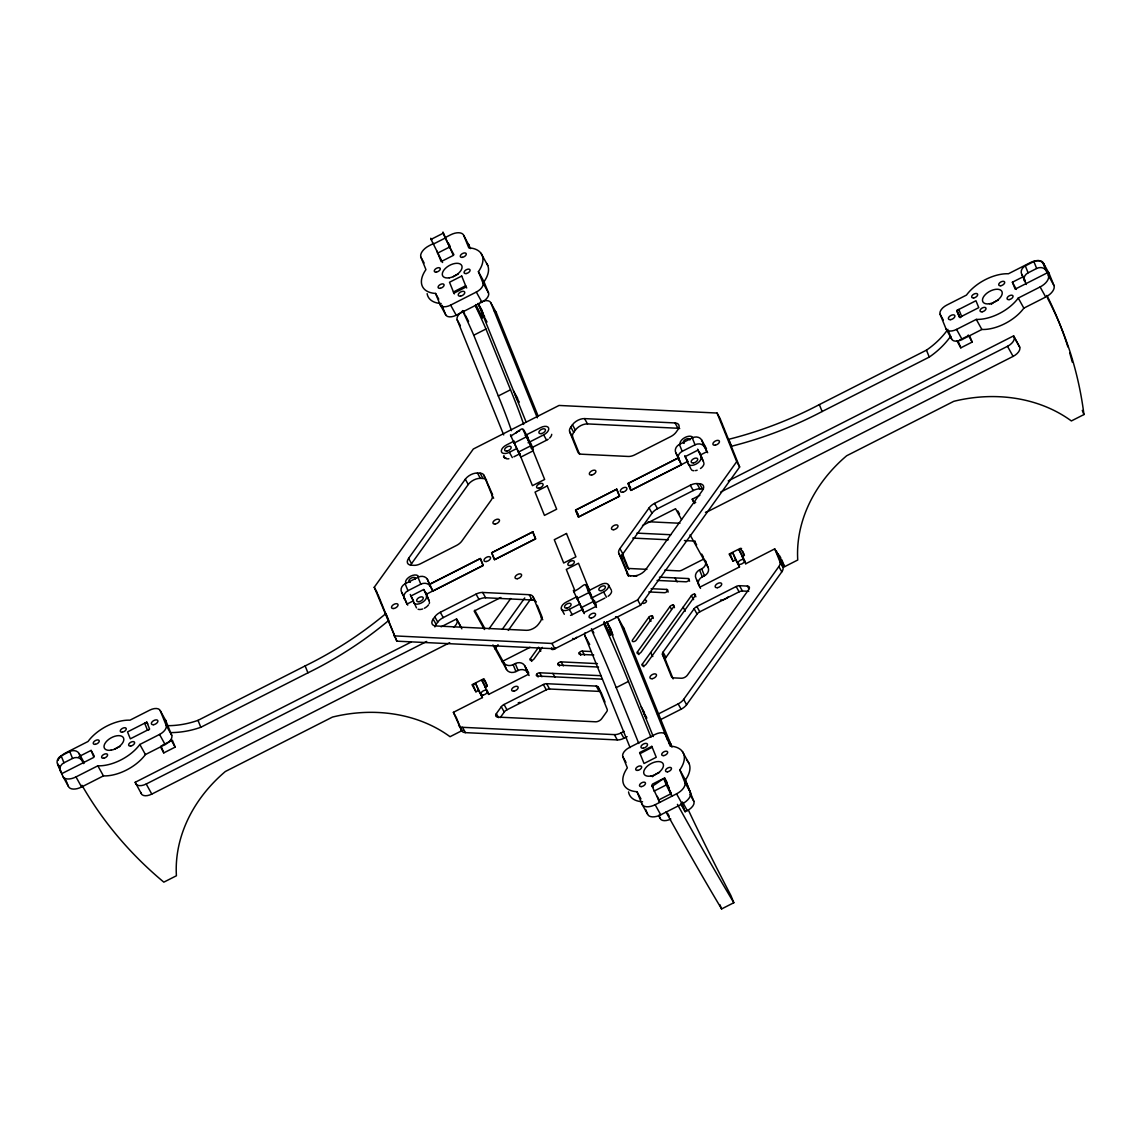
<?xml version="1.0" encoding="UTF-8"?>
<svg xmlns="http://www.w3.org/2000/svg" width="1141" height="1141" viewBox="0 0 1141 1141"><rect width="100%" height="100%" fill="white"/><g stroke="black" fill="none" stroke-linecap="round" stroke-linejoin="round"><path stroke-width="1.5" d="M374.248 587.258L473.33 449.012L559.033 405.454L717.061 413.042L720 418.362L739.653 466.969L640.572 605.215L554.868 648.758L396.84 641.171L374.248 587.258L377.2 592.564M483.969 475.326L492.17 495.608A9.627 5.22 -29 0 1 491.044 500.329L461.891 541.005A9.627 5.22 -29 0 1 456.4 545.512L420.658 563.683A9.627 5.22 -29 0 1 414.012 565.337L411.388 565.209A9.627 5.22 -29 0 1 408.606 558.334L465.314 479.206A9.627 5.22 -29 0 1 477.437 473.044L480.061 473.173A9.627 5.22 -29 0 1 483.969 475.326L492.584 494.681M410.589 565.337A9.627 5.22 -29 0 1 411.544 563.64L468.252 484.511A9.627 5.22 -29 0 1 480.375 478.35L483.014 478.478A9.627 5.22 -29 0 1 486.579 480.047M533.089 596.857L541.29 617.138A9.627 5.22 -29 0 1 540.164 621.845L538.509 624.156A9.627 5.22 -29 0 1 526.4 630.317L435.948 625.967A9.627 5.22 -29 0 1 433.166 619.092L434.821 616.796A9.627 5.22 -29 0 1 440.298 612.289L476.054 594.119A9.627 5.22 -29 0 1 482.686 592.464L529.196 594.689A9.627 5.22 -29 0 1 533.089 596.857L536.028 602.163M675.016 422.94A9.627 5.22 -29 0 1 677.797 429.815L676.142 432.125A9.627 5.22 -29 0 1 670.651 436.632L634.909 454.788A9.627 5.22 -29 0 1 628.263 456.457L581.767 454.218A9.627 5.22 -29 0 1 577.859 452.05L569.673 431.783A9.627 5.22 -29 0 1 570.785 427.062L572.44 424.766A9.627 5.22 -29 0 1 584.563 418.604L675.016 422.94L677.954 428.26A9.627 5.22 -29 0 1 679.722 428.574M434.892 626.922A9.627 5.22 -29 0 1 436.104 624.398L437.759 622.102A9.627 5.22 -29 0 1 443.25 617.595L478.992 599.424A9.627 5.22 -29 0 1 485.624 597.77L532.134 600.009A9.627 5.22 -29 0 1 535.7 601.564M579.542 454.246L572.611 437.089A9.627 5.22 -29 0 1 573.738 432.368L575.378 430.071A9.627 5.22 -29 0 1 587.501 423.91L677.954 428.26M489.033 628.819L510.769 598.483M502.268 629.361L524.774 597.955M494.98 648.944L498.046 644.665M508.273 630.388L530.779 598.982M542.332 647.375L534.074 658.899A2.41 1.298 -29 0 1 531.036 660.439A2.41 1.298 -29 0 1 530.351 658.714L538.609 647.204L540.805 651.183M598.198 687.153L607.212 709.445A4.821 2.61 -29 0 1 606.641 711.799L601.692 718.716A4.821 2.61 -29 0 1 595.631 721.797L497.733 717.09A4.821 2.61 -29 0 1 496.335 713.653L501.298 706.75A4.821 2.61 -29 0 1 504.037 704.496L543.344 684.529A4.821 2.61 -29 0 1 546.653 683.701L596.244 686.083A4.821 2.61 -29 0 1 598.198 687.153L600.408 691.132M628.463 576.234L618.793 553.299A9.627 5.22 -29 0 1 619.92 548.593L649.072 507.916A9.627 5.22 -29 0 1 654.549 503.409L690.305 485.239A9.627 5.22 -29 0 1 696.937 483.584L699.576 483.713L702.514 489.018A9.627 5.22 -29 0 1 703.455 489.118M500.271 717.589L504.236 712.055A4.821 2.61 -29 0 1 506.975 709.802L546.282 689.834A4.821 2.61 -29 0 1 549.591 689.007L599.182 691.389A4.821 2.61 -29 0 1 600.736 691.917M628.677 575.777L621.731 558.619A9.627 5.22 -29 0 1 622.858 553.898L652.01 513.222A9.627 5.22 -29 0 1 657.501 508.715L693.243 490.544A9.627 5.22 -29 0 1 699.889 488.89L702.514 489.018M393.902 635.865L551.93 643.453L637.634 599.895L736.701 461.663L717.061 413.042M648.758 617.338L632.57 639.916A2.41 1.298 -29 0 0 633.269 641.627A2.41 1.298 -29 0 0 636.307 640.087L652.481 617.509A2.41 1.298 -29 0 0 651.782 615.798A2.41 1.298 -29 0 0 648.758 617.338L650.969 621.317M673.005 605.015A2.41 1.298 -29 0 1 673.689 606.741L641.171 652.124A2.41 1.298 -29 0 1 638.133 653.665A2.41 1.298 -29 0 1 637.434 651.939L669.967 606.556A2.41 1.298 -29 0 1 673.005 605.015L674.474 607.668M694.427 594.133A2.41 1.298 -29 0 1 695.111 595.844L646.077 664.276A2.41 1.298 -29 0 1 643.053 665.816A2.41 1.298 -29 0 1 642.354 664.091L691.389 595.673A2.41 1.298 -29 0 1 694.427 594.133L695.896 596.786M747.384 586.075A4.821 2.61 -29 0 1 748.767 589.512L687.395 675.158A4.821 2.61 -29 0 1 681.334 678.239L673.432 677.868A4.821 2.61 -29 0 1 671.479 676.784L662.465 654.492A4.821 2.61 -29 0 1 663.035 652.139L694.127 608.752A4.821 2.61 -29 0 1 696.866 606.499L736.159 586.531A4.821 2.61 -29 0 1 739.482 585.704L747.384 586.075L748.853 588.742M673.133 678.909L665.417 659.798A4.821 2.61 -29 0 1 665.973 657.444L697.065 614.058A4.821 2.61 -29 0 1 699.804 611.804L739.111 591.837A4.821 2.61 -29 0 1 742.42 591.009L748.753 591.309M657.516 714.394L678.168 703.897A9.627 5.22 -29 0 0 683.644 699.39L778.861 566.549A9.627 5.22 -29 0 0 779.973 561.843L774.739 548.864L745.743 563.754L739.011 549.748L741.593 548.436M660.454 719.7L681.106 709.203A9.627 5.22 -29 0 0 686.597 704.71L781.799 571.855A9.627 5.22 -29 0 0 782.926 567.148L776.365 550.932M442.58 262.501L431.041 239.396L443.25 233.192L442.965 232.065L453.362 255.384L441.153 261.589L436.86 250.949M433.765 243.361L429.187 245.7A12.038 6.518 -29 0 0 420.929 257.224L425.935 269.618A33.702 18.256 -29 0 0 435.562 293.437L440.084 304.618L445.675 314.702A9.627 5.22 -29 0 0 456.215 315.216L481.916 302.137A9.627 5.22 -29 0 0 488.519 292.923L483.998 281.741L478.407 271.658A33.702 18.256 -29 0 0 468.78 247.839L463.774 235.445A12.038 6.518 -29 0 0 450.609 234.818L446.017 237.143M433.01 244.26L445.218 238.055L443.25 233.192M437.431 253.216L449.64 247.012L453.933 254.743M440.084 304.618A9.627 5.22 -29 0 0 450.624 305.118L476.325 292.053A9.627 5.22 -29 0 0 482.928 282.84L478.407 271.658M511.439 430.656A343.056 19.112 63.1 0 0 498.317 395.97L473.757 335.212L485.966 329.007A78.914 4.393 63.1 0 0 475.783 306.658M498.317 395.97L510.526 389.766L485.966 329.007M523.034 429.758L533.089 450.866L520.881 457.07L510.826 435.962C525.088 427.732 520.938 424.923 527.755 437.288M514.22 441.039L506.433 445.004A7.217 3.908 -29 0 0 501.47 451.907A7.217 3.908 -29 0 0 509.371 452.292L517.158 448.327M525.131 435.491L540.706 427.575A7.217 3.908 -29 0 1 548.607 427.961A7.217 3.908 -29 0 1 543.658 434.864L528.069 442.794M513.764 443.25L525.972 437.046M518.185 452.207L530.394 446.003M513.878 456.814L520.111 453.633M531.021 448.099L546.596 440.184A7.217 3.908 -29 0 0 548.208 439.214M78.857 756.64L91.095 750.407L93.904 757.339L61.757 773.669L57.692 764.441A7.217 6.062 -22 0 1 61.172 755.87L69.744 751.52A7.217 6.062 -22 0 1 79.114 753.559L84.263 762.844M1026.344 284.494L1021.823 274.482A7.217 6.062 -22 0 1 1025.303 265.896L1033.874 261.546A7.217 6.062 -22 0 1 1043.245 263.585L1044.528 265.896M407.722 605.144L401.661 592.35A7.217 6.062 -22 0 1 405.155 583.778L418.005 577.246A7.217 6.062 -22 0 1 427.376 579.286L432.881 591.081L483.285 565.465L480.489 558.534L430.071 584.163M675.914 452.991L678.61 457.855L628.192 483.47L630.987 490.402L681.405 464.786L675.914 452.991A7.217 6.062 -22 0 1 679.394 444.42L692.245 437.887A7.217 6.062 -22 0 1 701.615 439.927L706.493 448.727M60.487 771.373A7.217 6.062 -22 0 1 63.967 762.801L72.539 758.437A7.217 6.062 -22 0 1 81.91 760.477L83.635 763.586M1024.618 281.399A7.217 6.062 -22 0 1 1028.112 272.827L1036.67 268.477A7.217 6.062 -22 0 1 1046.04 270.517L1047.324 272.813L1015.19 289.144L1012.381 282.226L1023.092 276.778M956.671 310.537L975.954 300.725L978.764 307.656L959.481 317.455L956.671 310.537L959.082 314.859M404.47 599.282A7.217 6.062 -22 0 1 407.95 590.71L420.801 584.178A7.217 6.062 -22 0 1 430.171 586.217L432.881 591.081M678.71 459.909A7.217 6.062 -22 0 1 682.19 451.337L695.054 444.805A7.217 6.062 -22 0 1 704.425 446.844L707.677 452.72M429.472 584.32L480.233 558.519L483.028 565.451L425.935 594.461M678.681 457.669L627.935 483.456L630.731 490.388L687.823 461.378M413.242 600.908L406.895 604.131L404.099 597.214M700.517 454.931L706.85 451.708L704.054 444.776M59.503 767.009L57.906 764.128L62.812 776.279A12.038 6.518 -29 0 0 75.991 776.921L97.841 765.811A33.702 18.256 -29 0 0 139.83 744.474L159.54 734.447A9.627 5.22 -29 0 0 166.144 725.234L160.253 710.658A9.627 5.22 -29 0 0 149.728 710.144L130.003 720.171A33.702 18.256 -29 0 0 88.014 741.507L66.164 752.618A12.038 6.518 -29 0 0 59.303 758.237M946.032 328.908A9.627 5.22 -29 0 0 956.557 329.407L976.282 319.394A33.702 18.256 -29 0 0 1018.257 298.058L1040.121 286.947A12.038 6.518 -29 0 0 1048.379 275.423L1043.459 263.271A12.038 6.518 -29 0 0 1030.294 262.644L1008.444 273.754A33.702 18.256 -29 0 0 966.456 295.091L946.745 305.103A9.627 5.22 -29 0 0 940.127 314.331L946.032 328.908L951.623 338.991A9.627 5.22 -29 0 0 962.148 339.505L981.873 329.478A33.702 18.256 -29 0 0 1023.848 308.141L1045.712 297.031A12.038 6.518 -29 0 0 1053.97 285.521L1049.064 273.369L1043.459 263.271M167.984 725.69A78.914 66.178 -22 0 0 198.006 720.356L305.132 665.916A343.056 287.732 -22 0 0 385.929 613.516L388.724 620.433A343.056 287.732 -22 0 1 307.942 672.833L200.816 727.273A78.914 66.178 -22 0 1 170.779 732.608M950.71 336.253A78.914 66.178 -22 0 1 929.273 357.076L822.133 411.516A343.056 287.732 -22 0 1 731.538 446.231L728.728 439.299A343.056 287.732 -22 0 0 819.338 404.599L926.463 350.159A78.914 66.178 -22 0 0 947.914 329.335M162.407 745.244L172.348 740.195L175.143 747.127L163.791 752.889L160.653 747.227M959.424 340.203L967.953 335.882M62.812 776.279L68.403 786.377A12.038 6.518 -29 0 0 81.582 787.005L103.432 775.894A33.702 18.256 -29 0 0 145.42 754.558L165.131 744.545A9.627 5.22 -29 0 0 171.735 735.317L165.844 720.741L160.253 710.658M956.885 340.774L960.808 347.848L972.161 342.086L969.921 336.538M426.691 641.47L146.219 784.01A9.627 5.22 -29 0 1 135.679 783.496L135.194 782.284L411.131 642.055M441.111 626.823L456.571 618.964L461.363 627.607M695.696 502.468A9.627 5.22 -29 0 1 692.73 500.414L692.245 499.188L699.889 495.308M728.215 480.917L1013.622 335.868L1019.712 347.178A9.627 5.22 -29 0 1 1013.094 356.391L708.861 510.997A9.627 5.22 -29 0 1 705.438 512.295M500.885 597.456L474.143 611.048L484.383 629.518M642.511 525.488L675.543 508.701L681.519 519.469M720.698 492.056L1007.503 346.308A9.627 5.22 -29 0 0 1014.107 337.08L1013.622 335.868M135.194 782.284L141.27 793.594A9.627 5.22 -29 0 0 151.81 794.093L449.711 642.697M584.306 613.63L573.695 591.523C584.149 586.859 585.148 579.072 589.398 590.624M577.246 596.515L566.335 602.063A7.217 3.908 -29 0 0 561.386 608.966L564.324 614.286M588.157 590.981L600.622 584.634A7.217 3.908 -29 0 1 608.524 585.019L611.462 590.325M576.647 598.811L588.856 592.607L585.904 585.304M561.386 608.966A7.217 3.908 -29 0 0 569.288 609.351L580.198 603.803M591.095 598.269L603.56 591.937A7.217 3.908 -29 0 0 608.524 585.019M581.054 607.768L593.277 601.549L596.529 607.426M570.514 615.384A7.217 3.908 -29 0 0 572.226 614.657L583.137 609.123M594.047 603.575L604.944 598.027M501.883 661.652L528.597 648.059A4.821 2.61 -29 0 0 529.923 647.232M704.14 558.862L682.133 570.044A4.821 2.61 -29 0 1 678.809 570.871L664.647 570.186M475.697 683.559L473.13 684.871L475.925 691.788L478.507 690.49L475.697 683.559L482.429 697.565L453.391 712.326L461.535 730.468A9.627 5.22 -29 0 0 465.442 732.636L617.295 739.924A9.627 5.22 -29 0 0 623.927 738.27L627.108 736.658M525.63 667.371L528.426 674.302L488.633 694.413L481.916 680.407L484.483 679.095M732.807 552.9L730.24 554.212L733.035 561.144L735.603 559.832L732.807 552.9L739.525 566.906L699.832 587.201L697.037 580.27M494.381 645.678L503.766 662.607A7.217 6.062 -22 0 0 513.136 664.647L515.276 663.563A7.217 6.062 -22 0 1 524.646 665.602L528.782 673.062M700.503 588.399L696.053 578.501A7.217 6.062 -22 0 1 699.533 569.93L701.686 568.831A7.217 6.062 -22 0 0 705.78 563.354M484.711 687.324L487.293 686.026L485.039 680.478M492.912 644.907L506.561 669.539A7.217 6.062 -22 0 0 515.932 671.578L518.085 670.494A7.217 6.062 -22 0 1 527.456 672.534L529.096 675.515M698.848 585.419A7.217 6.062 -22 0 1 702.343 576.847L704.482 575.763A7.217 6.062 -22 0 0 707.962 567.191L705.167 560.26M741.821 556.68L744.388 555.367L742.705 551.217M463.203 730.012L450.039 736.701A141.37 118.578 -22 0 0 332.459 717.076L225.333 771.516A141.37 118.578 -22 0 0 176.413 875.76L163.833 882.15A485.595 407.28 -22 0 1 81.952 785.265M774.768 548.992L784.58 566.692L797.744 560.003A141.37 118.578 -22 0 1 846.665 455.758L953.79 401.318A141.37 118.578 -22 0 1 1071.37 420.943L1083.95 414.554A485.595 407.28 -22 0 0 1047.524 298.129M638.789 743.476L616.211 687.638L628.434 681.434A343.056 19.112 63.1 0 0 603.874 623.97M458.596 725.163A9.627 5.22 -29 0 0 462.504 727.316L614.357 734.619A9.627 5.22 -29 0 0 620.989 732.95L624.17 731.338M652.395 784.152L664.604 777.948L667 782.27M657.302 796.304L659.755 802.38L652.096 786.263C666.615 777.663 662.151 775.438 669.211 787.918M654.064 791.127L666.273 784.922L664.319 780.059M658.485 800.083L670.694 793.879L671.963 796.176L664.604 777.948M641.984 804.091A12.038 6.518 -29 0 0 655.148 804.719L676.57 793.836A12.038 6.518 -29 0 0 684.828 782.312L679.822 769.918A33.702 18.256 -29 0 0 670.195 746.1L665.674 734.918A9.627 5.22 -29 0 0 655.134 734.419L629.433 747.483A9.627 5.22 -29 0 0 622.829 756.697L627.35 767.879A33.702 18.256 -29 0 0 636.978 791.697L641.984 804.091L647.575 814.175A12.038 6.518 -29 0 0 660.739 814.817L682.161 803.92A12.038 6.518 -29 0 0 690.419 792.396L685.413 780.002L679.822 769.918M681.148 804.505L685.142 811.722L687.281 810.623A9.627 5.22 -29 0 0 693.885 801.41L685.256 780.045M665.973 811.964A485.595 27.056 63.1 0 0 721.611 908.935L733.82 902.731L730.939 895.599A141.37 7.873 63.1 0 1 688.665 810.68M648.188 521.737L679.979 523.263M636.949 533.118L670.78 534.73M632.77 538.081L668.369 539.793M684.4 540.563L695.083 541.076M646.933 569.345L629.219 568.489A4.821 2.61 -29 0 1 627.265 567.405L622.116 554.669M629.989 575.749L636.906 576.077M659.384 577.161L688.123 578.544L689.592 581.197M657.059 580.412L685.784 581.796A2.41 1.298 -29 0 0 688.822 580.256A2.41 1.298 -29 0 0 688.123 578.544M651.126 588.685L666.701 589.426L668.17 592.079M648.801 591.937L664.362 592.692A2.41 1.298 -29 0 0 667.385 591.152A2.41 1.298 -29 0 0 666.701 589.426M593.748 655.02L579.985 654.364A2.41 1.298 -29 0 1 579.286 652.638A2.41 1.298 -29 0 1 582.309 651.097L590.91 651.511M598.54 667.043L558.762 665.146A2.41 1.298 -29 0 1 558.077 663.42A2.41 1.298 -29 0 1 561.101 661.88L597.428 663.62M602.391 679.152L537.34 676.028A2.41 1.298 -29 0 1 536.655 674.302A2.41 1.298 -29 0 1 539.679 672.776L601.264 675.729M640.172 753.602L652.21 747.241M431.797 239.81L430.756 238.269L431.041 239.396M511.582 436.375L510.469 434.849L510.826 435.962M574.451 591.922L573.41 590.396L573.695 591.523M653.194 787.261L651.811 785.136L652.096 786.263M1048.379 275.423L1053.97 285.521M1040.121 286.947L1045.712 297.031M1021.823 274.482L1025.26 280.672M1012.381 282.226L1016.374 289.429M1018.257 298.058L1023.848 308.141M1014.107 337.08L1019.712 347.178M1007.503 346.308L1013.094 356.391M976.282 319.394L981.873 329.478M968.238 334.998L972.161 342.086M956.557 329.407L962.148 339.505M940.127 314.331L943.322 320.093M736.701 461.663L739.653 466.969M779.332 555.339L780.957 558.291M779.973 561.843L782.926 567.148M778.861 566.549L781.799 571.855M701.43 456.314L697.992 450.11L685.142 456.642L687.709 461.292M697.607 449.155L703.826 462.561M744.388 555.367L740.466 548.293L729.113 554.055L733.035 561.144M739.011 549.748L742.163 555.41M684.743 455.687L690.961 469.094M696.937 483.584L699.889 488.89M735.603 559.832L739.525 566.906M690.305 485.239L693.243 490.544M692.245 499.188L694.641 503.523M739.482 585.704L742.42 591.009M736.159 586.531L739.111 591.837M677.868 511.011L679.565 514.092M694.926 541.79L696.638 544.87M701.758 554.098L703.455 557.179M690.048 534.858L707.962 567.191M654.549 503.409L657.501 508.715M649.072 507.916L652.01 513.222M691.389 595.673L693.6 599.653M696.866 606.499L699.804 611.804M629.048 485.011L630.731 488.063M694.127 608.752L697.065 614.058M674.959 577.902L677.155 581.896M584.563 418.604L587.501 423.91M683.131 607.183L685.342 611.177M481.031 253.331L487.763 265.482M572.44 424.766L575.378 430.071M570.785 427.062L573.738 432.368M669.967 606.556L671.436 609.208M463.774 235.445L470.62 248.624M569.673 431.783L572.611 437.089M482.928 282.84L488.519 292.923M482.572 301.324A9.627 5.22 -29 0 1 490.815 302.793L496.406 312.876L538.267 416.408M619.92 548.593L622.858 553.898M476.325 292.053L481.916 302.137M448.456 243.233L450.053 246.114M618.793 553.299L621.731 558.619M651.782 615.798L653.265 618.451M482.144 310.58L478.15 303.363L526.186 422.213M479.149 305.859L483.285 313.319M480.603 309.439L484.597 316.656M482.044 313.033L487.007 321.976M475.483 305.303L482.358 318.082L475.826 304.576L476.41 306.03M637.634 599.895L640.572 605.215M543.658 434.864L546.596 440.184M663.035 652.139L665.973 657.444M662.465 654.492L665.417 659.798M513.536 390.935L517.672 398.38M514.99 394.515L518.984 401.718M516.431 398.095L518.913 402.573M683.644 699.39L686.597 704.71M576.519 511.468L578.016 514.163M576.234 511.439L577.717 514.092M463.275 311.507L464.843 314.346M468.566 321.462L465.628 315.757M650.612 652.581L652.809 656.56M678.168 703.897L681.106 709.203M528.554 439.713L525.972 435.063L532.348 448.556M450.624 305.118L456.215 315.216M463.788 310.666A9.627 5.22 -29 0 0 457.184 319.879L460.379 325.641M420.929 257.224L424.124 262.986M637.434 651.939L638.917 654.592M603.56 591.937L606.513 597.242M615.584 616.696A9.627 5.22 -29 0 1 618.55 618.75L624.141 628.848L671.963 747.17M642.354 664.091L643.824 666.758M435.562 293.437L438.757 299.199M516.702 448.556L520.139 454.76M682.446 751.591L689.164 763.743M611.005 629.29L606.869 621.831L653.251 736.558M608.324 625.411L612.318 632.613M591.423 595.26L588.856 590.624L595.231 604.102M609.765 629.005L613.074 634.966M509.371 452.292L512.323 457.598M604.488 623.899L610.563 635.28L604.045 621.759L604.63 623.214M665.674 734.918L671.265 745.002A9.627 5.22 -29 0 0 670.466 743.889M684.828 782.312L690.419 792.396M689.891 794.207L693.885 801.41M641.256 706.892L644.451 712.669M642.711 710.486L646.705 717.689M644.152 714.066L646.633 718.545M582.167 608.766L577.232 598.283M591.494 628.691L593.848 632.941M682.489 801.98L687.281 810.623M676.57 793.836L682.161 803.92M680.935 803.464L684.329 809.582M585.076 632.841A9.627 5.22 -29 0 0 584.905 635.851L589.697 644.494M569.288 609.351L572.226 614.657M669.51 790.1L671.108 792.981M582.309 651.097L584.52 655.091M480.061 473.173L483.014 478.478M579.286 652.638L580.755 655.291M492.17 495.608L493.639 498.26M667.599 813.248L669.197 816.129M596.244 686.083L599.182 691.389M477.437 473.044L480.375 478.35M620.989 732.95L623.927 738.27M655.148 804.719L660.739 814.817M614.357 734.619L617.295 739.924M658.657 815.63L660.254 818.511A9.627 5.22 -29 0 0 670.794 819.01M622.829 756.697L626.024 762.459M465.314 479.206L468.252 484.511M529.196 594.689L532.134 600.009M541.29 617.138L542.759 619.791M636.978 791.697L640.971 798.9M551.93 643.453L554.868 648.758M561.101 661.88L563.312 665.859M558.077 663.42L559.546 666.073M552.843 673.404L555.054 677.383M546.653 683.701L549.591 689.007M539.679 672.776L541.889 676.756M530.351 658.714L531.82 661.381M543.344 684.529L546.282 689.834M536.655 674.302L538.124 676.97M482.686 592.464L485.624 597.77M476.054 594.119L478.992 599.424M474.756 610.278L484.996 628.748M504.037 704.496L506.975 709.802M456.571 618.964L461.848 628.819M501.298 706.75L504.236 712.055M487.293 686.026L483.356 678.952L472.003 684.714L475.925 691.788M481.916 680.407L485.838 687.481M440.298 612.289L443.25 617.595M496.335 713.653L498.546 717.646M408.606 558.334L411.544 563.64M427.19 595.673L423.753 589.483L410.888 596.016L413.47 600.665M423.767 589.54L429.33 601.336L426.064 592.906M478.507 690.49L482.429 697.565M434.821 616.796L437.759 622.102M433.166 619.092L436.104 624.398M410.261 594.461L416.479 607.868M401.661 592.35L403.286 595.288M462.504 727.316L465.442 732.636M453.391 712.326L455.844 716.748M166.144 725.234L171.735 735.317M171.221 740.038L175.143 747.127M159.54 734.447L165.131 744.545M139.83 744.474L145.42 754.558M146.219 784.01L151.81 794.093M91.095 750.407L94.289 756.169M97.841 765.811L103.432 775.894M75.991 776.921L81.582 787.005M57.692 764.441L58.961 766.738M449.64 247.012L445.218 238.055M593.277 601.549L588.856 592.607M670.694 793.879L666.273 784.922M466.712 287.974L465.656 285.763L453.433 291.968L454.346 293.907M1043.245 263.585L1046.04 270.517M1033.874 261.546L1036.67 268.477M1025.303 265.896L1028.112 272.827M1082.267 410.403L1083.95 414.554M959.339 316.456L957.656 312.306A2.41 2.025 -22 0 1 958.825 309.439L961.621 316.371A2.41 2.025 -22 0 0 960.394 317.654M958.012 340.931L960.808 347.848M948.342 330.89L951.623 338.991M926.463 350.159L929.273 357.076M819.338 404.599L822.133 411.516M781.785 559.76L784.58 566.692M777.991 553.685L779.674 557.849M701.615 439.927L704.425 446.844M742.948 556.822L745.743 563.754M699.889 452.849L703.17 460.95M692.245 437.887L695.054 444.805M679.394 444.42L682.19 451.337M678.61 457.855L681.405 464.786M701.686 568.831L704.482 575.763M699.533 569.93L702.343 576.847M622.487 553.613L628.919 569.53M490.815 302.793L537.325 417.834M618.55 618.75L667.699 740.381M682.589 805.275L685.142 811.722M719.871 904.656L721.611 908.935M628.434 681.434L650.998 737.271M530.793 443.193L533.375 449.597M594.39 600.537L596.329 605.329M527.199 436.29L544.656 479.462L532.433 485.667L520.153 455.288M589.512 590.425L578.516 563.24L566.307 569.445L574.707 590.239M593.391 600.023L595.973 606.427L583.764 612.631L582.466 609.437M514.349 442.722L516.117 447.101M658.928 815.216L660.254 818.511M457.184 319.879L503.694 434.921M584.905 635.851L630.089 747.612M601.136 692.473L605.001 702.015M441.795 305.118L445.675 314.702M645.692 809.525L647.575 814.175M537.297 605.286L542.346 617.766M524.646 665.602L527.456 672.534M515.276 663.563L518.085 670.494M513.136 664.647L515.932 671.578M503.766 662.607L506.561 669.539M486.965 690.248L488.633 694.413M427.376 579.286L430.171 586.217M418.005 577.246L420.801 584.178M405.155 583.778L407.95 590.71M456.3 717.504L461.535 730.468M377.842 594.19L396.84 641.171M305.132 665.916L307.942 672.833M198.006 720.356L200.816 727.273M160.995 745.972L163.791 752.889M140.785 792.367L141.27 793.594M79.114 753.559L81.91 760.477M69.744 751.52L72.539 758.437M61.172 755.87L63.967 762.801M65.95 780.301L68.403 786.377M611.619 591.38A7.217 3.908 -29 0 1 608.124 596.272M551.716 434.322A7.217 3.908 -29 0 1 549.62 438.058M508.9 458.739A7.217 3.908 -29 0 1 506.019 458.611M505.021 458.054A7.217 3.908 -29 0 1 504.251 456.158M519.925 702.343A7.217 3.908 -29 0 1 518.228 702.77M429.501 602.391A7.217 3.908 -29 0 1 429.216 603.589M428.503 604.873A7.217 3.908 -29 0 1 424.381 608.239M422.669 608.966A7.217 3.908 -29 0 1 418.077 609.251M410.361 582.295A3.608 1.954 -29 0 1 409.177 579.928A3.608 1.954 -29 0 1 413.342 577.417A3.608 1.954 -29 0 1 415.253 579.343M405.683 583.108A7.217 3.908 -29 0 1 410.632 576.205A7.217 3.908 -29 0 1 418.533 576.576M426.392 596.03A7.217 3.908 -29 0 1 421.443 602.933A7.217 3.908 -29 0 1 413.541 602.562M728.457 596.729A7.217 3.908 -29 0 1 720.47 600.095M480.29 302.279A9.627 5.22 -29 0 1 481.416 301.752M494.281 311.022A9.627 5.22 -29 0 1 496.406 312.876M622.729 627.308A9.627 5.22 -29 0 1 624.141 628.848M163.719 718.887A9.627 5.22 -29 0 1 164.447 719.215M165.046 719.629A9.627 5.22 -29 0 1 165.844 720.741M114.884 749.067A10.825 5.862 -29 0 1 119.876 746.528M58.12 760.362A12.038 6.518 -29 0 1 58.619 759.307M1047.295 271.458A12.038 6.518 -29 0 1 1049.064 273.369M991.215 304.376A10.825 5.862 -29 0 1 998.304 300.112M467.61 243.618A12.038 6.518 -29 0 1 469.365 245.529M486.622 263.414A33.702 18.256 -29 0 1 483.998 281.741M441.153 303.52A33.702 18.256 -29 0 1 427.133 293.651M453.134 276.707A10.825 5.862 -29 0 1 458.126 274.168M699.576 483.713A9.627 5.22 -29 0 1 702.357 490.587L645.649 569.716A9.627 5.22 -29 0 1 633.526 575.877M630.887 575.749A9.627 5.22 -29 0 1 626.994 573.581M515.846 433.181A3.608 1.954 -29 0 1 519.597 430.913M505.934 457.783A3.608 1.954 -29 0 1 503.751 455.887M576.704 637.234A2.41 1.298 -29 0 1 574.622 638.646A2.41 1.298 -29 0 1 572.782 638.375M645.492 600.209A2.41 1.298 -29 0 1 646.177 601.92A2.41 1.298 -29 0 1 643.153 603.461M555.496 648.017A2.41 1.298 -29 0 1 552.472 649.557A2.41 1.298 -29 0 1 551.773 647.831M744.574 560.844A3.608 1.954 -29 0 1 739.782 564.396A3.608 1.954 -29 0 1 739.254 560.987A3.608 1.954 -29 0 1 744.503 560.317M686.411 759.906A33.702 18.256 -29 0 1 685.413 780.002M642.568 801.781A33.702 18.256 -29 0 1 628.548 791.911M669.139 743.162A9.627 5.22 -29 0 1 669.867 743.476M733.82 902.731A485.595 27.056 63.1 0 1 677.426 804.362M652.438 776.693A10.825 5.862 -29 0 1 659.541 772.428M703.983 463.617A7.217 3.908 -29 0 1 700.488 468.509M697.151 470.206A7.217 3.908 -29 0 1 695.454 470.62M693.899 470.72A7.217 3.908 -29 0 1 691.574 469.935M684.172 443.407A3.608 1.954 -29 0 1 685.441 439.485A3.608 1.954 -29 0 1 689.891 439.97M680.164 444.348A7.217 3.908 -29 0 1 685.113 437.431A7.217 3.908 -29 0 1 693.015 437.816M700.874 457.256A7.217 3.908 -29 0 1 695.924 464.173A7.217 3.908 -29 0 1 688.023 463.788M457.056 620.176A9.627 5.22 -29 0 1 453.576 627.365M510.526 389.766A343.056 19.112 63.1 0 1 523.648 424.438M591.666 630.174A343.056 19.112 63.1 0 1 616.211 687.638M462.462 310.566A78.914 4.393 63.1 0 1 473.757 335.212M705.495 560.973A7.217 6.062 -22 0 1 705.709 561.743M147.788 723.879A2.41 2.025 -22 0 0 144.665 723.194L147.46 730.112A2.41 2.025 -22 0 1 148.972 729.826M1046.91 295.448A485.595 407.28 -22 0 1 1067.876 346.907M1069.73 352.983A485.595 407.28 -22 0 1 1072.298 362.182M461.72 276.036L449.511 282.255L453.933 293.18L466.141 286.976L461.72 276.036M547.252 485.909L535.043 492.113L544.457 515.404L556.665 509.2L547.252 485.909M146.804 722.096L127.521 731.909L130.316 738.826L149.599 729.028L146.804 722.096M532.647 531.877L491.586 552.757L494.381 559.675L535.457 538.809L532.647 531.877M616.568 489.232L575.506 510.098L578.302 517.03L619.378 496.164L616.568 489.232M532.918 531.891L491.842 552.772L494.638 559.689L535.714 538.823L532.918 531.891M616.839 489.247L575.763 510.113L578.573 517.044L619.634 496.178L616.839 489.247M566.492 533.503L554.284 539.707L563.697 563.012L575.92 556.808L566.492 533.503M651.825 746.357L639.616 752.561L644.037 763.5L656.246 757.282L651.825 746.357M566.849 608.096A3.608 1.954 -29 0 0 571.028 604.074A3.608 1.954 -29 0 0 565.565 604.944A3.608 1.954 -29 0 0 566.849 608.096M601.122 590.681A3.608 1.954 -29 0 0 605.3 586.645A3.608 1.954 -29 0 0 599.852 587.529A3.608 1.954 -29 0 0 601.122 590.681M506.932 451.037A3.608 1.954 -29 0 0 511.111 447.015A3.608 1.954 -29 0 0 505.648 447.885A3.608 1.954 -29 0 0 506.932 451.037M541.219 433.623A3.608 1.954 -29 0 0 545.398 429.587A3.608 1.954 -29 0 0 539.935 430.457A3.608 1.954 -29 0 0 541.219 433.623M419.004 601.692A3.608 1.954 -29 0 0 423.183 597.656A3.608 1.954 -29 0 0 417.72 598.526A3.608 1.954 -29 0 0 419.004 601.692M111.019 750.179A10.825 5.862 -29 0 0 123.57 738.084A10.825 5.862 -29 0 0 107.197 740.694A10.825 5.862 -29 0 0 111.019 750.179M153.664 724.692A3.608 1.954 -29 0 0 157.843 720.67A3.608 1.954 -29 0 0 152.395 721.54A3.608 1.954 -29 0 0 153.664 724.692M130.73 746.029A3.309 1.797 -29 0 0 134.567 742.335A3.309 1.797 -29 0 0 129.561 743.133A3.309 1.797 -29 0 0 130.73 746.029M122.372 732.151A3.309 1.797 -29 0 0 126.209 728.457A3.309 1.797 -29 0 0 121.203 729.256A3.309 1.797 -29 0 0 122.372 732.151M95.345 744.331A3.309 1.797 -29 0 0 99.181 740.637A3.309 1.797 -29 0 0 94.175 741.436A3.309 1.797 -29 0 0 95.345 744.331M103.703 758.223A3.309 1.797 -29 0 0 107.525 754.529A3.309 1.797 -29 0 0 102.533 755.328A3.309 1.797 -29 0 0 103.703 758.223M989.447 303.763A10.825 5.862 -29 0 0 1001.998 291.668A10.825 5.862 -29 0 0 985.624 294.292A10.825 5.862 -29 0 0 989.447 303.763M950.681 319.651A3.608 1.954 -29 0 0 954.86 315.629A3.608 1.954 -29 0 0 949.412 316.499A3.608 1.954 -29 0 0 950.681 319.651M973.772 297.915A3.309 1.797 -29 0 0 977.609 294.221A3.309 1.797 -29 0 0 972.603 295.02A3.309 1.797 -29 0 0 973.772 297.915M982.13 311.807A3.309 1.797 -29 0 0 985.967 308.113A3.309 1.797 -29 0 0 980.96 308.911A3.309 1.797 -29 0 0 982.13 311.807M1009.157 299.612A3.309 1.797 -29 0 0 1012.994 295.918A3.309 1.797 -29 0 0 1007.988 296.717A3.309 1.797 -29 0 0 1009.157 299.612M1000.814 285.735A3.309 1.797 -29 0 0 1004.65 282.041A3.309 1.797 -29 0 0 999.644 282.84A3.309 1.797 -29 0 0 1000.814 285.735M449.269 277.819A10.825 5.862 -29 0 0 461.82 265.739A10.825 5.862 -29 0 0 445.446 268.349A10.825 5.862 -29 0 0 449.269 277.819M460.536 296.118A3.608 1.954 -29 0 0 464.715 292.096A3.608 1.954 -29 0 0 459.267 292.966A3.608 1.954 -29 0 0 460.536 296.118M440.198 288.316A3.309 1.797 -29 0 0 444.034 284.622A3.309 1.797 -29 0 0 439.028 285.421A3.309 1.797 -29 0 0 440.198 288.316M466.184 273.555A3.309 1.797 -29 0 0 470.021 269.861A3.309 1.797 -29 0 0 465.015 270.659A3.309 1.797 -29 0 0 466.184 273.555M462.376 257.353A3.309 1.797 -29 0 0 466.213 253.659A3.309 1.797 -29 0 0 461.206 254.457A3.309 1.797 -29 0 0 462.376 257.353M436.39 272.114A3.309 1.797 -29 0 0 440.226 268.42A3.309 1.797 -29 0 0 435.22 269.219A3.309 1.797 -29 0 0 436.39 272.114M591.666 475.013A3.608 1.954 -29 0 0 595.844 470.976A3.608 1.954 -29 0 0 590.382 471.846A3.608 1.954 -29 0 0 591.666 475.013M591.352 617.994A3.608 1.954 -29 0 0 595.531 613.972A3.608 1.954 -29 0 0 590.082 614.842A3.608 1.954 -29 0 0 591.352 617.994M517.358 578.701A3.608 1.954 -29 0 0 521.537 574.665A3.608 1.954 -29 0 0 516.074 575.535A3.608 1.954 -29 0 0 517.358 578.701M622.686 492.213A3.608 1.954 -29 0 0 626.865 488.177A3.608 1.954 -29 0 0 621.403 489.047A3.608 1.954 -29 0 0 622.686 492.213M393.816 608.51A3.608 1.954 -29 0 0 398.009 604.488A3.608 1.954 -29 0 0 392.547 605.358A3.608 1.954 -29 0 0 393.816 608.51M495.251 524.004A3.608 1.954 -29 0 0 499.43 519.982A3.608 1.954 -29 0 0 493.967 520.852A3.608 1.954 -29 0 0 495.251 524.004M715.193 445.19A3.608 1.954 -29 0 0 719.386 441.168A3.608 1.954 -29 0 0 713.924 442.038A3.608 1.954 -29 0 0 715.193 445.19M613.772 529.695A3.608 1.954 -29 0 0 617.951 525.673A3.608 1.954 -29 0 0 612.489 526.543A3.608 1.954 -29 0 0 613.772 529.695M538.88 488.177A3.608 1.954 -29 0 0 543.059 484.155A3.608 1.954 -29 0 0 537.596 485.025A3.608 1.954 -29 0 0 538.88 488.177M486.337 561.5A3.608 1.954 -29 0 0 490.516 557.464A3.608 1.954 -29 0 0 485.053 558.334A3.608 1.954 -29 0 0 486.337 561.5M570.143 565.522A3.608 1.954 -29 0 0 574.322 561.5A3.608 1.954 -29 0 0 568.86 562.37A3.608 1.954 -29 0 0 570.143 565.522M717.461 587.686A3.608 1.954 -29 0 0 721.64 583.65A3.608 1.954 -29 0 0 716.191 584.52A3.608 1.954 -29 0 0 717.461 587.686M652.238 678.695A3.608 1.954 -29 0 0 656.417 674.659A3.608 1.954 -29 0 0 650.955 675.543A3.608 1.954 -29 0 0 652.238 678.695M513.921 691.118A3.608 1.954 -29 0 0 518.1 687.096A3.608 1.954 -29 0 0 512.651 687.966A3.608 1.954 -29 0 0 513.921 691.118M483.214 695.012A3.608 1.954 -29 0 0 487.392 690.975A3.608 1.954 -29 0 0 481.93 691.845A3.608 1.954 -29 0 0 483.214 695.012M650.67 776.08A10.825 5.862 -29 0 0 663.221 763.999A10.825 5.862 -29 0 0 646.847 766.609A10.825 5.862 -29 0 0 650.67 776.08M643.282 748.196A3.608 1.954 -29 0 0 647.46 744.174A3.608 1.954 -29 0 0 641.998 745.044A3.608 1.954 -29 0 0 643.282 748.196M663.791 755.613A3.309 1.797 -29 0 0 667.628 751.919A3.309 1.797 -29 0 0 662.621 752.718A3.309 1.797 -29 0 0 663.791 755.613M637.79 770.375A3.309 1.797 -29 0 0 641.627 766.681A3.309 1.797 -29 0 0 636.621 767.479A3.309 1.797 -29 0 0 637.79 770.375M641.599 786.577A3.309 1.797 -29 0 0 645.435 782.883A3.309 1.797 -29 0 0 640.429 783.682A3.309 1.797 -29 0 0 641.599 786.577M667.599 771.801A3.309 1.797 -29 0 0 671.421 768.121A3.309 1.797 -29 0 0 666.43 768.92A3.309 1.797 -29 0 0 667.599 771.801M693.486 462.918A3.608 1.954 -29 0 0 697.664 458.896A3.608 1.954 -29 0 0 692.202 459.766A3.608 1.954 -29 0 0 693.486 462.918"/></g></svg>
